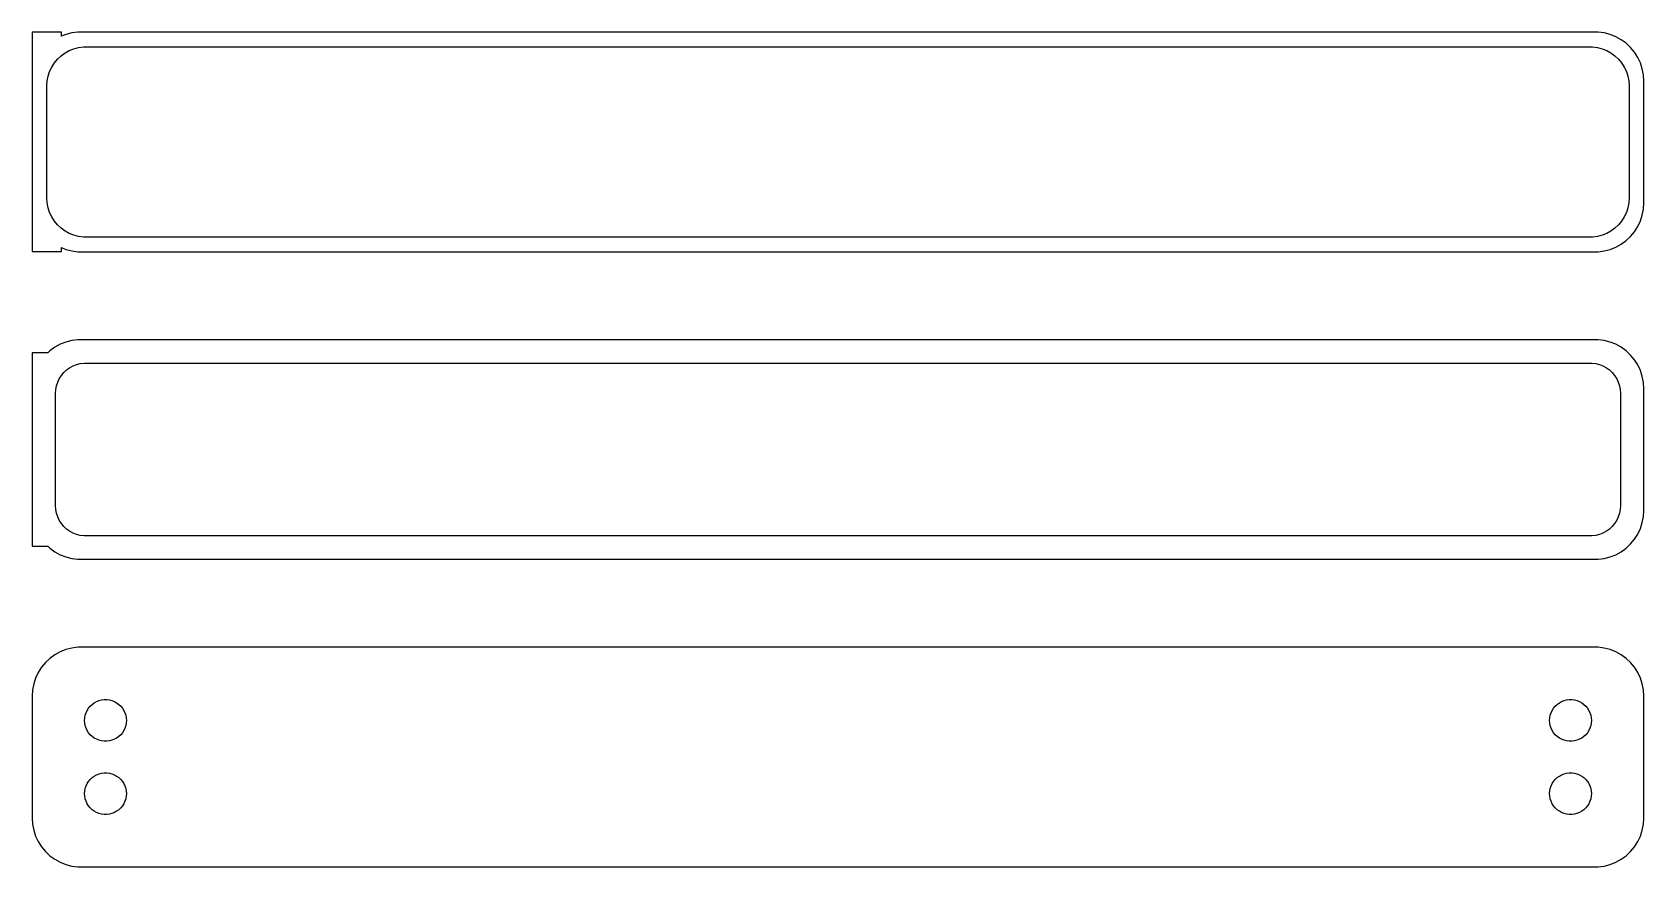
# Model space of a CAD drawing. Header units: metres. Extents: x -82 to 82, y 83 to 169.
import ezdxf

# ---------------------------------------------------------------- set-up
doc = ezdxf.new("R2010")
doc.units = ezdxf.units.M

msp = doc.modelspace()

# ---------------------------------------------------------------- linework, layer by layer
for p, q in [((-79.5, 168.729), (-82.5, 168.729)), ((-82.5, 168.729), (-82.5, 146.271)), ((-79.5, 168.325), (-79.5, 168.729)), ((-79.0451, 168.505), (-79.5, 168.325)), ((-78.4369, 168.661), (-79.0451, 168.505)), ((-77.8139, 168.74), (-78.4369, 168.661)), ((77.8139, 168.74), (-77.8139, 168.74)), ((78.4369, 168.661), (77.8139, 168.74)), ((79.0451, 168.505), (78.4369, 168.661)), ((79.6289, 168.274), (79.0451, 168.505)), ((-79.1433, 166.627), (-78.7031, 166.869)), ((-78.7031, 166.869), (-78.2361, 167.054)), ((-78.2361, 167.054), (-77.7495, 167.179)), ((-77.7495, 167.179), (-77.2512, 167.242)), ((-77.2512, 167.242), (77.2512, 167.242)), ((77.2512, 167.242), (77.7495, 167.179)), ((77.7495, 167.179), (78.2361, 167.054)), ((78.2361, 167.054), (78.7031, 166.869)), ((78.7031, 166.869), (79.1433, 166.627)), ((80.1791, 167.972), (79.6289, 168.274)), ((80.6871, 167.603), (80.1791, 167.972)), ((81.1448, 167.173), (80.6871, 167.603)), ((81.5451, 166.689), (81.1448, 167.173)), ((81.8815, 166.159), (81.5451, 166.689)), ((-80.7191, 164.722), (-80.5052, 165.177)), ((-80.5052, 165.177), (-80.2361, 165.601)), ((-80.2361, 165.601), (-79.9159, 165.988)), ((-79.9159, 165.988), (-79.5497, 166.332)), ((-79.5497, 166.332), (-79.1433, 166.627)), ((79.1433, 166.627), (79.5497, 166.332)), ((79.5497, 166.332), (79.9159, 165.988)), ((79.9159, 165.988), (80.2361, 165.601)), ((80.2361, 165.601), (80.5052, 165.177)), ((80.5052, 165.177), (80.7191, 164.722)), ((82.1489, 165.591), (81.8815, 166.159)), ((82.3429, 164.993), (82.1489, 165.591)), ((-81, 163.25), (-80.9685, 163.751)), ((-80.9685, 163.751), (-80.8743, 164.245)), ((-80.8743, 164.245), (-80.7191, 164.722)), ((80.7191, 164.722), (80.8743, 164.245)), ((80.8743, 164.245), (80.9685, 163.751)), ((80.9685, 163.751), (81, 163.25)), ((82.4606, 164.377), (82.3429, 164.993)), ((82.5, 163.75), (82.4606, 164.377)), ((82.5, 151.25), (82.5, 163.75)), ((-81, 151.75), (-81, 163.25)), ((81, 163.25), (81, 151.75)), ((-80.9685, 151.249), (-81, 151.75)), ((-80.8743, 150.755), (-80.9685, 151.249)), ((-80.7191, 150.278), (-80.8743, 150.755)), ((-80.5052, 149.823), (-80.7191, 150.278)), ((80.7191, 150.278), (80.5052, 149.823)), ((80.8743, 150.755), (80.7191, 150.278)), ((80.9685, 151.249), (80.8743, 150.755)), ((81, 151.75), (80.9685, 151.249)), ((82.3429, 150.007), (82.4606, 150.623)), ((82.4606, 150.623), (82.5, 151.25)), ((-80.2361, 149.399), (-80.5052, 149.823)), ((-79.9159, 149.012), (-80.2361, 149.399)), ((-79.5497, 148.668), (-79.9159, 149.012)), ((-79.1433, 148.373), (-79.5497, 148.668)), ((79.5497, 148.668), (79.1433, 148.373)), ((79.9159, 149.012), (79.5497, 148.668)), ((80.2361, 149.399), (79.9159, 149.012)), ((80.5052, 149.823), (80.2361, 149.399)), ((81.5451, 148.311), (81.8815, 148.841)), ((81.8815, 148.841), (82.1489, 149.409)), ((82.1489, 149.409), (82.3429, 150.007)), ((-78.7031, 148.131), (-79.1433, 148.373)), ((-78.2361, 147.946), (-78.7031, 148.131)), ((-77.7495, 147.821), (-78.2361, 147.946)), ((-77.2512, 147.758), (-77.7495, 147.821)), ((77.2512, 147.758), (-77.2512, 147.758)), ((77.7495, 147.821), (77.2512, 147.758)), ((78.2361, 147.946), (77.7495, 147.821)), ((78.7031, 148.131), (78.2361, 147.946)), ((79.1433, 148.373), (78.7031, 148.131)), ((79.6289, 146.726), (80.1791, 147.028)), ((80.1791, 147.028), (80.6871, 147.397)), ((80.6871, 147.397), (81.1448, 147.827)), ((81.1448, 147.827), (81.5451, 148.311)), ((-82.5, 146.271), (-79.5, 146.271)), ((-79.5, 146.271), (-79.5, 146.675)), ((-79.5, 146.675), (-79.0451, 146.495)), ((-79.0451, 146.495), (-78.4369, 146.339)), ((-78.4369, 146.339), (-77.8139, 146.26)), ((-77.8139, 146.26), (77.8139, 146.26)), ((77.8139, 146.26), (78.4369, 146.339)), ((78.4369, 146.339), (79.0451, 146.495)), ((79.0451, 146.495), (79.6289, 146.726)), ((-79.0451, 137.005), (-79.6289, 136.774)), ((-78.4369, 137.161), (-79.0451, 137.005)), ((-77.8139, 137.24), (-78.4369, 137.161)), ((77.8139, 137.24), (-77.8139, 137.24)), ((78.4369, 137.161), (77.8139, 137.24)), ((79.0451, 137.005), (78.4369, 137.161)), ((79.6289, 136.774), (79.0451, 137.005)), ((-80.9, 135.903), (-82.5, 135.903)), ((-82.5, 135.903), (-82.5, 116.097)), ((-80.6871, 136.103), (-80.9, 135.903)), ((-80.1791, 136.472), (-80.6871, 136.103)), ((-79.6289, 136.774), (-80.1791, 136.472)), ((80.1791, 136.472), (79.6289, 136.774)), ((80.6871, 136.103), (80.1791, 136.472)), ((81.1448, 135.673), (80.6871, 136.103)), ((81.5451, 135.189), (81.1448, 135.673)), ((-79.5184, 133.58), (-79.2692, 133.881)), ((-79.2692, 133.881), (-78.9843, 134.149)), ((-78.9843, 134.149), (-78.668, 134.378)), ((-78.668, 134.378), (-78.3254, 134.567)), ((-78.3254, 134.567), (-77.9619, 134.711)), ((-77.9619, 134.711), (-77.5833, 134.808)), ((-77.5833, 134.808), (-77.1955, 134.857)), ((-77.1955, 134.857), (77.1955, 134.857)), ((77.1955, 134.857), (77.5833, 134.808)), ((77.5833, 134.808), (77.9619, 134.711)), ((77.9619, 134.711), (78.3254, 134.567)), ((78.3254, 134.567), (78.668, 134.378)), ((78.668, 134.378), (78.9843, 134.149)), ((78.9843, 134.149), (79.2692, 133.881)), ((79.2692, 133.881), (79.5184, 133.58)), ((81.8815, 134.659), (81.5451, 135.189)), ((82.1489, 134.091), (81.8815, 134.659)), ((82.3429, 133.493), (82.1489, 134.091)), ((-80.1129, 131.75), (-80.0884, 132.14)), ((-80.0884, 132.14), (-80.0151, 132.524)), ((-80.0151, 132.524), (-79.8943, 132.896)), ((-79.8943, 132.896), (-79.7279, 133.25)), ((-79.7279, 133.25), (-79.5184, 133.58)), ((79.5184, 133.58), (79.7279, 133.25)), ((79.7279, 133.25), (79.8943, 132.896)), ((79.8943, 132.896), (80.0151, 132.524)), ((80.0151, 132.524), (80.0884, 132.14)), ((80.0884, 132.14), (80.1129, 131.75)), ((82.4606, 132.877), (82.3429, 133.493)), ((82.5, 132.25), (82.4606, 132.877)), ((82.5, 119.75), (82.5, 132.25)), ((-80.1129, 120.25), (-80.1129, 131.75)), ((80.1129, 131.75), (80.1129, 120.25)), ((-80.0884, 119.86), (-80.1129, 120.25)), ((-80.0151, 119.476), (-80.0884, 119.86)), ((-79.8943, 119.104), (-80.0151, 119.476)), ((-79.7279, 118.75), (-79.8943, 119.104)), ((79.8943, 119.104), (79.7279, 118.75)), ((80.0151, 119.476), (79.8943, 119.104)), ((80.0884, 119.86), (80.0151, 119.476)), ((80.1129, 120.25), (80.0884, 119.86)), ((82.3429, 118.507), (82.4606, 119.123)), ((82.4606, 119.123), (82.5, 119.75)), ((-79.5184, 118.42), (-79.7279, 118.75)), ((-79.2692, 118.119), (-79.5184, 118.42)), ((-78.9843, 117.851), (-79.2692, 118.119)), ((-78.668, 117.622), (-78.9843, 117.851)), ((-78.3254, 117.433), (-78.668, 117.622)), ((-77.9619, 117.289), (-78.3254, 117.433)), ((-77.5833, 117.192), (-77.9619, 117.289)), ((-77.1955, 117.143), (-77.5833, 117.192)), ((77.5833, 117.192), (77.1955, 117.143)), ((77.9619, 117.289), (77.5833, 117.192)), ((78.3254, 117.433), (77.9619, 117.289)), ((78.668, 117.622), (78.3254, 117.433)), ((78.9843, 117.851), (78.668, 117.622)), ((79.2692, 118.119), (78.9843, 117.851)), ((79.5184, 118.42), (79.2692, 118.119)), ((79.7279, 118.75), (79.5184, 118.42)), ((81.5451, 116.811), (81.8815, 117.341)), ((81.8815, 117.341), (82.1489, 117.909)), ((82.1489, 117.909), (82.3429, 118.507)), ((-82.5, 116.097), (-80.9, 116.097)), ((-80.9, 116.097), (-80.6871, 115.897)), ((-80.6871, 115.897), (-80.1791, 115.528)), ((-80.1791, 115.528), (-79.6289, 115.226)), ((77.1955, 117.143), (-77.1955, 117.143)), ((79.6289, 115.226), (80.1791, 115.528)), ((80.1791, 115.528), (80.6871, 115.897)), ((80.6871, 115.897), (81.1448, 116.327)), ((81.1448, 116.327), (81.5451, 116.811)), ((-79.6289, 115.226), (-79.0451, 114.995)), ((-79.0451, 114.995), (-78.4369, 114.839)), ((-78.4369, 114.839), (-77.8139, 114.76)), ((-77.8139, 114.76), (77.8139, 114.76)), ((77.8139, 114.76), (78.4369, 114.839)), ((78.4369, 114.839), (79.0451, 114.995)), ((79.0451, 114.995), (79.6289, 115.226)), ((-78.4369, 105.661), (-79.0451, 105.505)), ((-77.8139, 105.74), (-78.4369, 105.661)), ((77.8139, 105.74), (-77.8139, 105.74)), ((78.4369, 105.661), (77.8139, 105.74)), ((79.0451, 105.505), (78.4369, 105.661)), ((-81.1448, 104.173), (-81.5451, 103.689)), ((-80.6871, 104.603), (-81.1448, 104.173)), ((-80.1791, 104.972), (-80.6871, 104.603)), ((-79.6289, 105.274), (-80.1791, 104.972)), ((-79.0451, 105.505), (-79.6289, 105.274)), ((79.6289, 105.274), (79.0451, 105.505)), ((80.1791, 104.972), (79.6289, 105.274)), ((80.6871, 104.603), (80.1791, 104.972)), ((81.1448, 104.173), (80.6871, 104.603)), ((81.5451, 103.689), (81.1448, 104.173)), ((-82.1489, 102.591), (-82.3429, 101.993)), ((-81.8815, 103.159), (-82.1489, 102.591)), ((-81.5451, 103.689), (-81.8815, 103.159)), ((81.8815, 103.159), (81.5451, 103.689)), ((82.1489, 102.591), (81.8815, 103.159)), ((82.3429, 101.993), (82.1489, 102.591)), ((-82.4606, 101.377), (-82.5, 100.75)), ((-82.5, 100.75), (-82.5, 88.25)), ((-82.3429, 101.993), (-82.4606, 101.377)), ((82.4606, 101.377), (82.3429, 101.993)), ((82.5, 100.75), (82.4606, 101.377)), ((82.5, 88.25), (82.5, 100.75)), ((-77.0682, 98.781), (-76.9853, 99.036)), ((-76.9853, 99.036), (-76.8712, 99.2787)), ((-76.8712, 99.2787), (-76.7275, 99.5051)), ((-76.7275, 99.5051), (-76.5566, 99.7117)), ((-76.5566, 99.7117), (-76.3611, 99.8953)), ((-76.3611, 99.8953), (-76.1441, 100.053)), ((-76.1441, 100.053), (-75.9092, 100.182)), ((-75.9092, 100.182), (-75.6598, 100.281)), ((-75.6598, 100.281), (-75.4001, 100.347)), ((-75.4001, 100.347), (-75.1341, 100.381)), ((-75.1341, 100.381), (-74.8659, 100.381)), ((-74.8659, 100.381), (-74.5999, 100.347)), ((-74.5999, 100.347), (-74.3401, 100.281)), ((-74.3401, 100.281), (-74.0908, 100.182)), ((-74.0908, 100.182), (-73.8559, 100.053)), ((-73.8559, 100.053), (-73.6389, 99.8953)), ((-73.6389, 99.8953), (-73.4434, 99.7117)), ((-73.4434, 99.7117), (-73.2725, 99.5051)), ((-73.2725, 99.5051), (-73.1288, 99.2787)), ((-73.1288, 99.2787), (-73.0146, 99.036)), ((-73.0146, 99.036), (-72.9318, 98.781)), ((72.9318, 98.781), (73.0146, 99.036)), ((73.0146, 99.036), (73.1288, 99.2787)), ((73.1288, 99.2787), (73.2725, 99.5051)), ((73.2725, 99.5051), (73.4434, 99.7117)), ((73.4434, 99.7117), (73.6389, 99.8953)), ((73.6389, 99.8953), (73.8559, 100.053)), ((73.8559, 100.053), (74.0908, 100.182)), ((74.0908, 100.182), (74.3401, 100.281)), ((74.3401, 100.281), (74.5999, 100.347)), ((74.5999, 100.347), (74.8659, 100.381)), ((74.8659, 100.381), (75.1341, 100.381)), ((75.1341, 100.381), (75.4001, 100.347)), ((75.4001, 100.347), (75.6598, 100.281)), ((75.6598, 100.281), (75.9092, 100.182)), ((75.9092, 100.182), (76.1441, 100.053)), ((76.1441, 100.053), (76.3611, 99.8953)), ((76.3611, 99.8953), (76.5566, 99.7117)), ((76.5566, 99.7117), (76.7275, 99.5051)), ((76.7275, 99.5051), (76.8712, 99.2787)), ((76.8712, 99.2787), (76.9853, 99.036)), ((76.9853, 99.036), (77.0682, 98.781)), ((-77.1353, 98.25), (-77.1185, 98.5176)), ((-77.1185, 97.9824), (-77.1353, 98.25)), ((-77.1185, 98.5176), (-77.0682, 98.781)), ((-77.0682, 97.719), (-77.1185, 97.9824)), ((-76.9853, 97.4639), (-77.0682, 97.719)), ((-76.8712, 97.2213), (-76.9853, 97.4639)), ((-73.0146, 97.4639), (-73.1288, 97.2213)), ((-72.9318, 97.719), (-73.0146, 97.4639)), ((-72.9318, 98.781), (-72.8815, 98.5176)), ((-72.8815, 97.9824), (-72.9318, 97.719)), ((-72.8815, 98.5176), (-72.8647, 98.25)), ((-72.8647, 98.25), (-72.8815, 97.9824)), ((72.8647, 98.25), (72.8815, 98.5176)), ((72.8815, 97.9824), (72.8647, 98.25)), ((72.8815, 98.5176), (72.9318, 98.781)), ((72.9318, 97.719), (72.8815, 97.9824)), ((73.0146, 97.4639), (72.9318, 97.719)), ((73.1288, 97.2213), (73.0146, 97.4639)), ((76.9853, 97.4639), (76.8712, 97.2213)), ((77.0682, 97.719), (76.9853, 97.4639)), ((77.0682, 98.781), (77.1185, 98.5176)), ((77.1185, 97.9824), (77.0682, 97.719)), ((77.1185, 98.5176), (77.1353, 98.25)), ((77.1353, 98.25), (77.1185, 97.9824)), ((-76.7275, 96.9949), (-76.8712, 97.2213)), ((-76.5566, 96.7883), (-76.7275, 96.9949)), ((-76.3611, 96.6047), (-76.5566, 96.7883)), ((-76.1441, 96.4471), (-76.3611, 96.6047)), ((-75.9092, 96.3179), (-76.1441, 96.4471)), ((-75.6598, 96.2192), (-75.9092, 96.3179)), ((-75.4001, 96.1525), (-75.6598, 96.2192)), ((-75.1341, 96.1189), (-75.4001, 96.1525)), ((-74.8659, 96.1189), (-75.1341, 96.1189)), ((-74.5999, 96.1525), (-74.8659, 96.1189)), ((-74.3401, 96.2192), (-74.5999, 96.1525)), ((-74.0908, 96.3179), (-74.3401, 96.2192)), ((-73.8559, 96.4471), (-74.0908, 96.3179)), ((-73.6389, 96.6047), (-73.8559, 96.4471)), ((-73.4434, 96.7883), (-73.6389, 96.6047)), ((-73.2725, 96.9949), (-73.4434, 96.7883)), ((-73.1288, 97.2213), (-73.2725, 96.9949)), ((73.2725, 96.9949), (73.1288, 97.2213)), ((73.4434, 96.7883), (73.2725, 96.9949)), ((73.6389, 96.6047), (73.4434, 96.7883)), ((73.8559, 96.4471), (73.6389, 96.6047)), ((74.0908, 96.3179), (73.8559, 96.4471)), ((74.3401, 96.2192), (74.0908, 96.3179)), ((74.5999, 96.1525), (74.3401, 96.2192)), ((74.8659, 96.1189), (74.5999, 96.1525)), ((75.1341, 96.1189), (74.8659, 96.1189)), ((75.4001, 96.1525), (75.1341, 96.1189)), ((75.6598, 96.2192), (75.4001, 96.1525)), ((75.9092, 96.3179), (75.6598, 96.2192)), ((76.1441, 96.4471), (75.9092, 96.3179)), ((76.3611, 96.6047), (76.1441, 96.4471)), ((76.5566, 96.7883), (76.3611, 96.6047)), ((76.7275, 96.9949), (76.5566, 96.7883)), ((76.8712, 97.2213), (76.7275, 96.9949)), ((-76.3611, 92.3953), (-76.1441, 92.5529)), ((-76.1441, 92.5529), (-75.9092, 92.6821)), ((-75.9092, 92.6821), (-75.6598, 92.7808)), ((-75.6598, 92.7808), (-75.4001, 92.8475)), ((-75.4001, 92.8475), (-75.1341, 92.8811)), ((-75.1341, 92.8811), (-74.8659, 92.8811)), ((-74.8659, 92.8811), (-74.5999, 92.8475)), ((-74.5999, 92.8475), (-74.3401, 92.7808)), ((-74.3401, 92.7808), (-74.0908, 92.6821)), ((-74.0908, 92.6821), (-73.8559, 92.5529)), ((-73.8559, 92.5529), (-73.6389, 92.3953)), ((73.6389, 92.3953), (73.8559, 92.5529)), ((73.8559, 92.5529), (74.0908, 92.6821)), ((74.0908, 92.6821), (74.3401, 92.7808)), ((74.3401, 92.7808), (74.5999, 92.8475)), ((74.5999, 92.8475), (74.8659, 92.8811)), ((74.8659, 92.8811), (75.1341, 92.8811)), ((75.1341, 92.8811), (75.4001, 92.8475)), ((75.4001, 92.8475), (75.6598, 92.7808)), ((75.6598, 92.7808), (75.9092, 92.6821)), ((75.9092, 92.6821), (76.1441, 92.5529)), ((76.1441, 92.5529), (76.3611, 92.3953)), ((-77.1353, 90.75), (-77.1185, 91.0176)), ((-77.1185, 90.4824), (-77.1353, 90.75)), ((-77.1185, 91.0176), (-77.0682, 91.281)), ((-77.0682, 91.281), (-76.9853, 91.5361)), ((-76.9853, 91.5361), (-76.8712, 91.7787)), ((-76.8712, 91.7787), (-76.7275, 92.0051)), ((-76.7275, 92.0051), (-76.5566, 92.2117)), ((-76.5566, 92.2117), (-76.3611, 92.3953)), ((-73.6389, 92.3953), (-73.4434, 92.2117)), ((-73.4434, 92.2117), (-73.2725, 92.0051)), ((-73.2725, 92.0051), (-73.1288, 91.7787)), ((-73.1288, 91.7787), (-73.0146, 91.5361)), ((-73.0146, 91.5361), (-72.9318, 91.281)), ((-72.9318, 91.281), (-72.8815, 91.0176)), ((-72.8815, 91.0176), (-72.8647, 90.75)), ((-72.8647, 90.75), (-72.8815, 90.4824)), ((72.8647, 90.75), (72.8815, 91.0176)), ((72.8815, 90.4824), (72.8647, 90.75)), ((72.8815, 91.0176), (72.9318, 91.281)), ((72.9318, 91.281), (73.0146, 91.5361)), ((73.0146, 91.5361), (73.1288, 91.7787)), ((73.1288, 91.7787), (73.2725, 92.0051)), ((73.2725, 92.0051), (73.4434, 92.2117)), ((73.4434, 92.2117), (73.6389, 92.3953)), ((76.3611, 92.3953), (76.5566, 92.2117)), ((76.5566, 92.2117), (76.7275, 92.0051)), ((76.7275, 92.0051), (76.8712, 91.7787)), ((76.8712, 91.7787), (76.9853, 91.5361)), ((76.9853, 91.5361), (77.0682, 91.281)), ((77.0682, 91.281), (77.1185, 91.0176)), ((77.1185, 91.0176), (77.1353, 90.75)), ((77.1353, 90.75), (77.1185, 90.4824)), ((-77.0682, 90.219), (-77.1185, 90.4824)), ((-76.9853, 89.964), (-77.0682, 90.219)), ((-76.8712, 89.7213), (-76.9853, 89.964)), ((-76.7275, 89.4949), (-76.8712, 89.7213)), ((-76.5566, 89.2883), (-76.7275, 89.4949)), ((-76.3611, 89.1047), (-76.5566, 89.2883)), ((-76.1441, 88.9471), (-76.3611, 89.1047)), ((-73.6389, 89.1047), (-73.8559, 88.9471)), ((-73.4434, 89.2883), (-73.6389, 89.1047)), ((-73.2725, 89.4949), (-73.4434, 89.2883)), ((-73.1288, 89.7213), (-73.2725, 89.4949)), ((-73.0146, 89.964), (-73.1288, 89.7213)), ((-72.9318, 90.219), (-73.0146, 89.964)), ((-72.8815, 90.4824), (-72.9318, 90.219)), ((72.9318, 90.219), (72.8815, 90.4824)), ((73.0146, 89.964), (72.9318, 90.219)), ((73.1288, 89.7213), (73.0146, 89.964)), ((73.2725, 89.4949), (73.1288, 89.7213)), ((73.4434, 89.2883), (73.2725, 89.4949)), ((73.6389, 89.1047), (73.4434, 89.2883)), ((73.8559, 88.9471), (73.6389, 89.1047)), ((76.3611, 89.1047), (76.1441, 88.9471)), ((76.5566, 89.2883), (76.3611, 89.1047)), ((76.7275, 89.4949), (76.5566, 89.2883)), ((76.8712, 89.7213), (76.7275, 89.4949)), ((76.9853, 89.964), (76.8712, 89.7213)), ((77.0682, 90.219), (76.9853, 89.964)), ((77.1185, 90.4824), (77.0682, 90.219)), ((-82.5, 88.25), (-82.4606, 87.6233)), ((-82.4606, 87.6233), (-82.3429, 87.0066)), ((-75.9092, 88.8179), (-76.1441, 88.9471)), ((-75.6598, 88.7192), (-75.9092, 88.8179)), ((-75.4001, 88.6525), (-75.6598, 88.7192)), ((-75.1341, 88.6189), (-75.4001, 88.6525)), ((-74.8659, 88.6189), (-75.1341, 88.6189)), ((-74.5999, 88.6525), (-74.8659, 88.6189)), ((-74.3401, 88.7192), (-74.5999, 88.6525)), ((-74.0908, 88.8179), (-74.3401, 88.7192)), ((-73.8559, 88.9471), (-74.0908, 88.8179)), ((74.0908, 88.8179), (73.8559, 88.9471)), ((74.3401, 88.7192), (74.0908, 88.8179)), ((74.5999, 88.6525), (74.3401, 88.7192)), ((74.8659, 88.6189), (74.5999, 88.6525)), ((75.1341, 88.6189), (74.8659, 88.6189)), ((75.4001, 88.6525), (75.1341, 88.6189)), ((75.6598, 88.7192), (75.4001, 88.6525)), ((75.9092, 88.8179), (75.6598, 88.7192)), ((76.1441, 88.9471), (75.9092, 88.8179)), ((82.3429, 87.0066), (82.4606, 87.6233)), ((82.4606, 87.6233), (82.5, 88.25)), ((-82.3429, 87.0066), (-82.1489, 86.4094)), ((-82.1489, 86.4094), (-81.8815, 85.8412)), ((-81.8815, 85.8412), (-81.5451, 85.3111)), ((81.5451, 85.3111), (81.8815, 85.8412)), ((81.8815, 85.8412), (82.1489, 86.4094)), ((82.1489, 86.4094), (82.3429, 87.0066)), ((-81.5451, 85.3111), (-81.1448, 84.8273)), ((-81.1448, 84.8273), (-80.6871, 84.3974)), ((-80.6871, 84.3974), (-80.1791, 84.0284)), ((80.1791, 84.0284), (80.6871, 84.3974)), ((80.6871, 84.3974), (81.1448, 84.8273)), ((81.1448, 84.8273), (81.5451, 85.3111)), ((-80.1791, 84.0284), (-79.6289, 83.7259)), ((-79.6289, 83.7259), (-79.0451, 83.4947)), ((-79.0451, 83.4947), (-78.4369, 83.3386)), ((-78.4369, 83.3386), (-77.8139, 83.2599)), ((-77.8139, 83.2599), (77.8139, 83.2599)), ((77.8139, 83.2599), (78.4369, 83.3386)), ((78.4369, 83.3386), (79.0451, 83.4947)), ((79.0451, 83.4947), (79.6289, 83.7259)), ((79.6289, 83.7259), (80.1791, 84.0284))]:
    msp.add_line(p, q)

doc.saveas('drawing.dxf')
